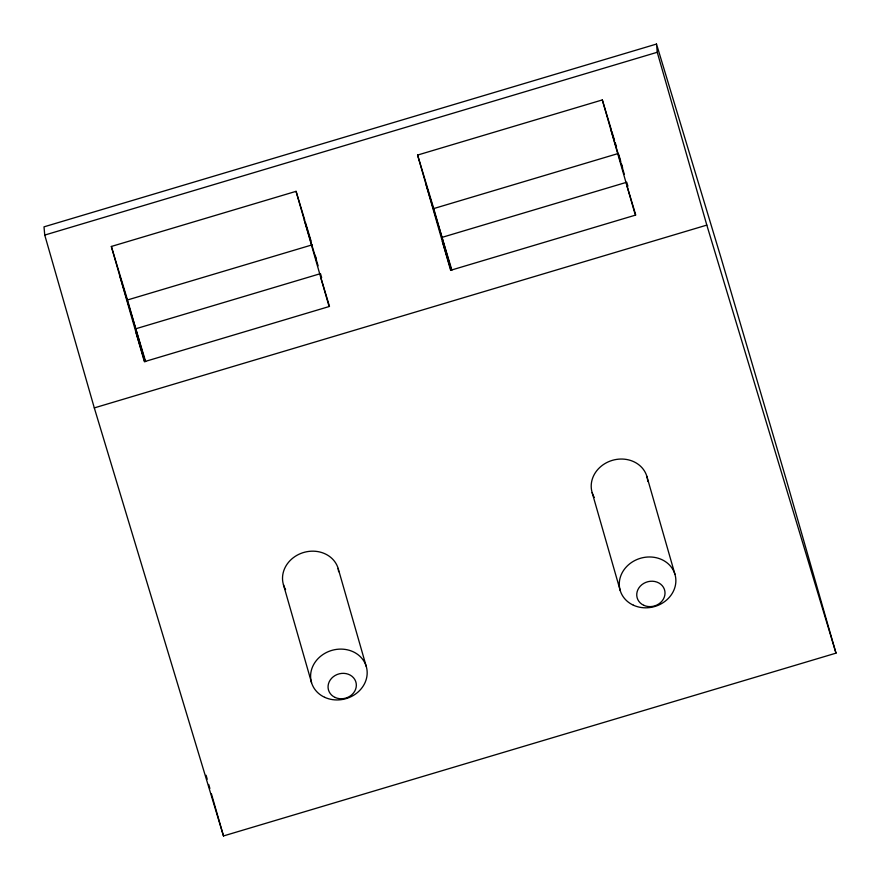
<?xml version="1.0" encoding="UTF-8"?>
<svg xmlns="http://www.w3.org/2000/svg" width="880" height="880" viewBox="0 0 880 880"><rect width="100%" height="100%" fill="white"/><g stroke="black" fill="none" stroke-linecap="round" stroke-linejoin="round"><path stroke-width="1.32" d="M656.513 44.055L44 226.853L44.748 235.07L94.303 407.902L223.487 835.945L836 653.147L786.445 480.315L721.105 258.082L656.513 44.055L657.25 52.272L706.816 225.104L836 653.147M44.748 235.07L657.25 52.272M296.065 191.334L329.098 306.559L144.375 361.691L111.342 246.466L296.065 191.334L304.733 220.044M602.316 99.935L635.36 215.16L450.637 270.292L417.593 155.067L602.316 99.935L610.984 128.645M145.134 361.504L127.49 299.97L312.213 244.838M451.385 270.116L433.741 208.571L618.464 153.439M135.751 328.779L320.474 273.647L321.662 277.585M442.002 237.38L626.725 182.248L627.913 186.186M94.303 407.902L706.816 225.104M611.776 131.263L614.526 140.393M615.318 143L616.495 146.916M610.577 128.744L624.36 174.416M627.099 186.351L635.767 215.061M417.593 155.067L433.741 208.571M425.854 183.876L451.891 270.16M442.376 241.483L451.033 270.193M305.514 222.651L311.025 240.922M304.326 220.143L318.109 265.815M320.848 277.75L329.505 306.46M111.342 246.466L127.49 299.97M119.592 275.275L145.64 361.559M136.114 332.882L144.782 361.592M618.838 154.748L620.719 161.304M621.467 163.922L622.6 167.849M646.844 476.3L674.927 574.244M592.152 492.624L620.235 590.557M315.216 255.31L316.338 259.248M285.571 589.578A28.534 25.146 -16 0 1 300.718 553.498A28.534 25.146 -16 0 1 338.151 568.425L366.234 666.369M283.459 584.749L311.542 682.682M206.085 775.247L207.218 779.207M208.736 784.487L209.869 788.447M211.387 793.716L223.487 835.945M338.151 568.425L338.624 571.681M594.264 497.453A28.534 25.146 -16 0 1 612.227 460.383A28.534 25.146 -16 0 1 647.757 481.492M324.698 697.323A28.534 25.146 -16 0 0 367.18 672.87A28.534 25.146 -16 0 0 324.797 653.378A28.534 25.146 -16 0 0 324.698 697.323M335.093 697.444A14.267 12.573 -16 0 0 356.345 685.223A14.267 12.573 -16 0 0 335.148 675.477A14.267 12.573 -16 0 0 335.093 697.444M643.786 605.319A14.267 12.573 -16 0 0 665.027 593.098A14.267 12.573 -16 0 0 643.83 583.352A14.267 12.573 -16 0 0 643.786 605.319M633.38 605.198A28.534 25.146 -16 0 0 675.873 580.756A28.534 25.146 -16 0 0 633.479 561.253A28.534 25.146 -16 0 0 633.38 605.198"/></g></svg>
